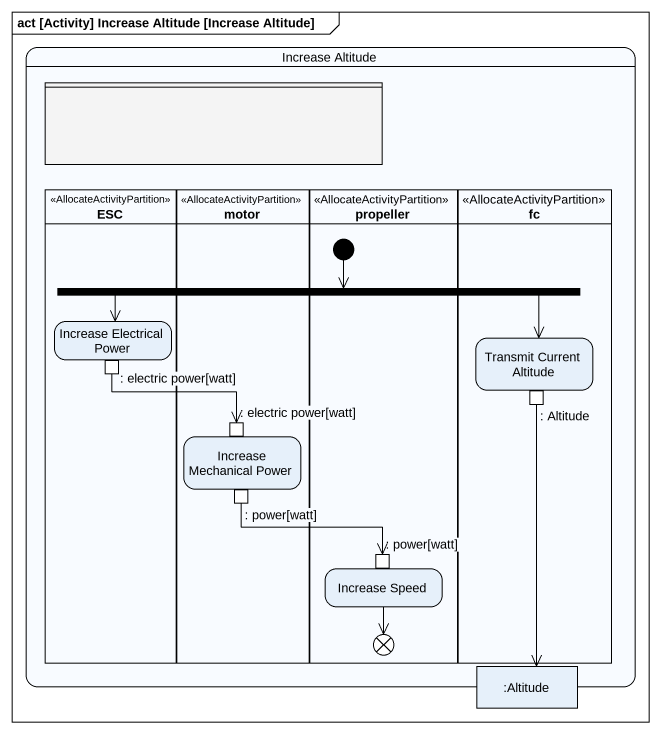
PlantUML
@startuml
mainframe act [Activity] Increase Altitude [Increase Altitude]
hide empty description
state "Increase Altitude" as Increase_Altitude {
  state " " as lane1 <<partition>> #F4F4F4
  state ESC <<AllocateActivityPartition>> {
    state "Increase Electrical Power" as Increase_Electrical_Power {
      state ": electric power[watt]" as electric_power_watt <<outputPin>>
    }
  }
  state motor <<AllocateActivityPartition>> {
    state "Increase Mechanical Power" as Increase_Mechanical_Power {
      state ": electric power[watt]" as electric_power_watt_2 <<inputPin>>
      state ": power[watt]" as power_watt <<outputPin>>
    }
  }
  state propeller <<AllocateActivityPartition>> {
    state initial1 <<start>>
    state "Increase Speed" as Increase_Speed {
      state ": power[watt]" as power_watt_2 <<inputPin>>
    }
    state flowfinal1 <<end>>
  }
  state fc <<AllocateActivityPartition>> {
    state "Transmit Current Altitude" as Transmit_Current_Altitude {
      state ": Altitude" as Altitude <<outputPin>>
    }
  }
  state fork1 <<fork>>
  state ":Altitude" as Altitude_2 <<object>>
}
initial1 --> fork1
fork1 -left-> Increase_Electrical_Power
fork1 -right-> Transmit_Current_Altitude
electric_power_watt -right-> electric_power_watt_2
Altitude --> Altitude_2
power_watt -right-> power_watt_2
Increase_Speed --> flowfinal1
@enduml
